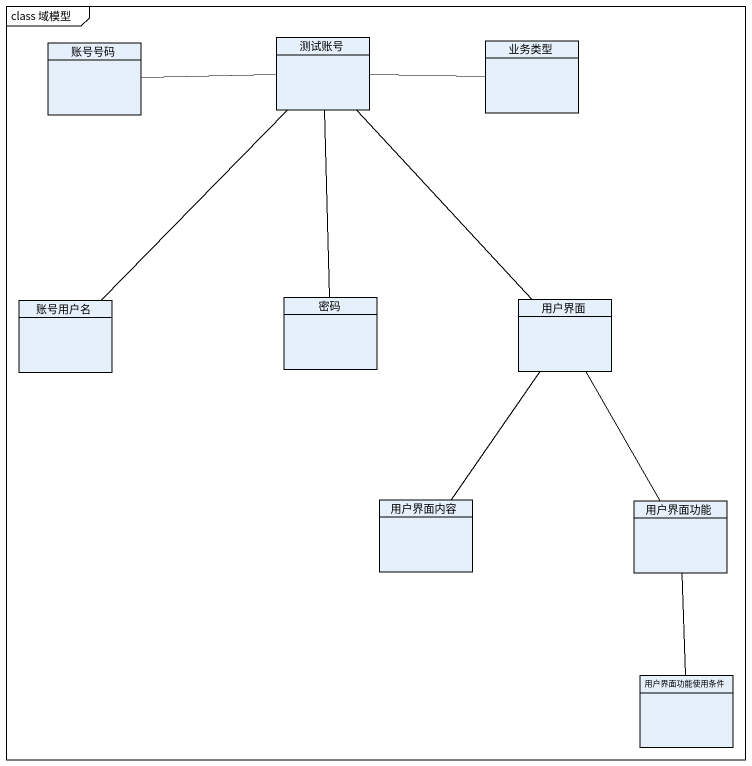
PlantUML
@startuml
mainframe class 域模型
hide circle
hide empty members
class 账号号码
class 测试账号
class 业务类型
class 账号用户名
class 密码
class 用户界面
class 用户界面内容
class 用户界面功能
class 用户界面功能使用条件
测试账号 -left- 账号号码
测试账号 -right- 业务类型
测试账号 -- 账号用户名
测试账号 -- 密码
测试账号 -- 用户界面
用户界面 -- 用户界面内容
用户界面 -- 用户界面功能
用户界面功能 -- 用户界面功能使用条件
@enduml
